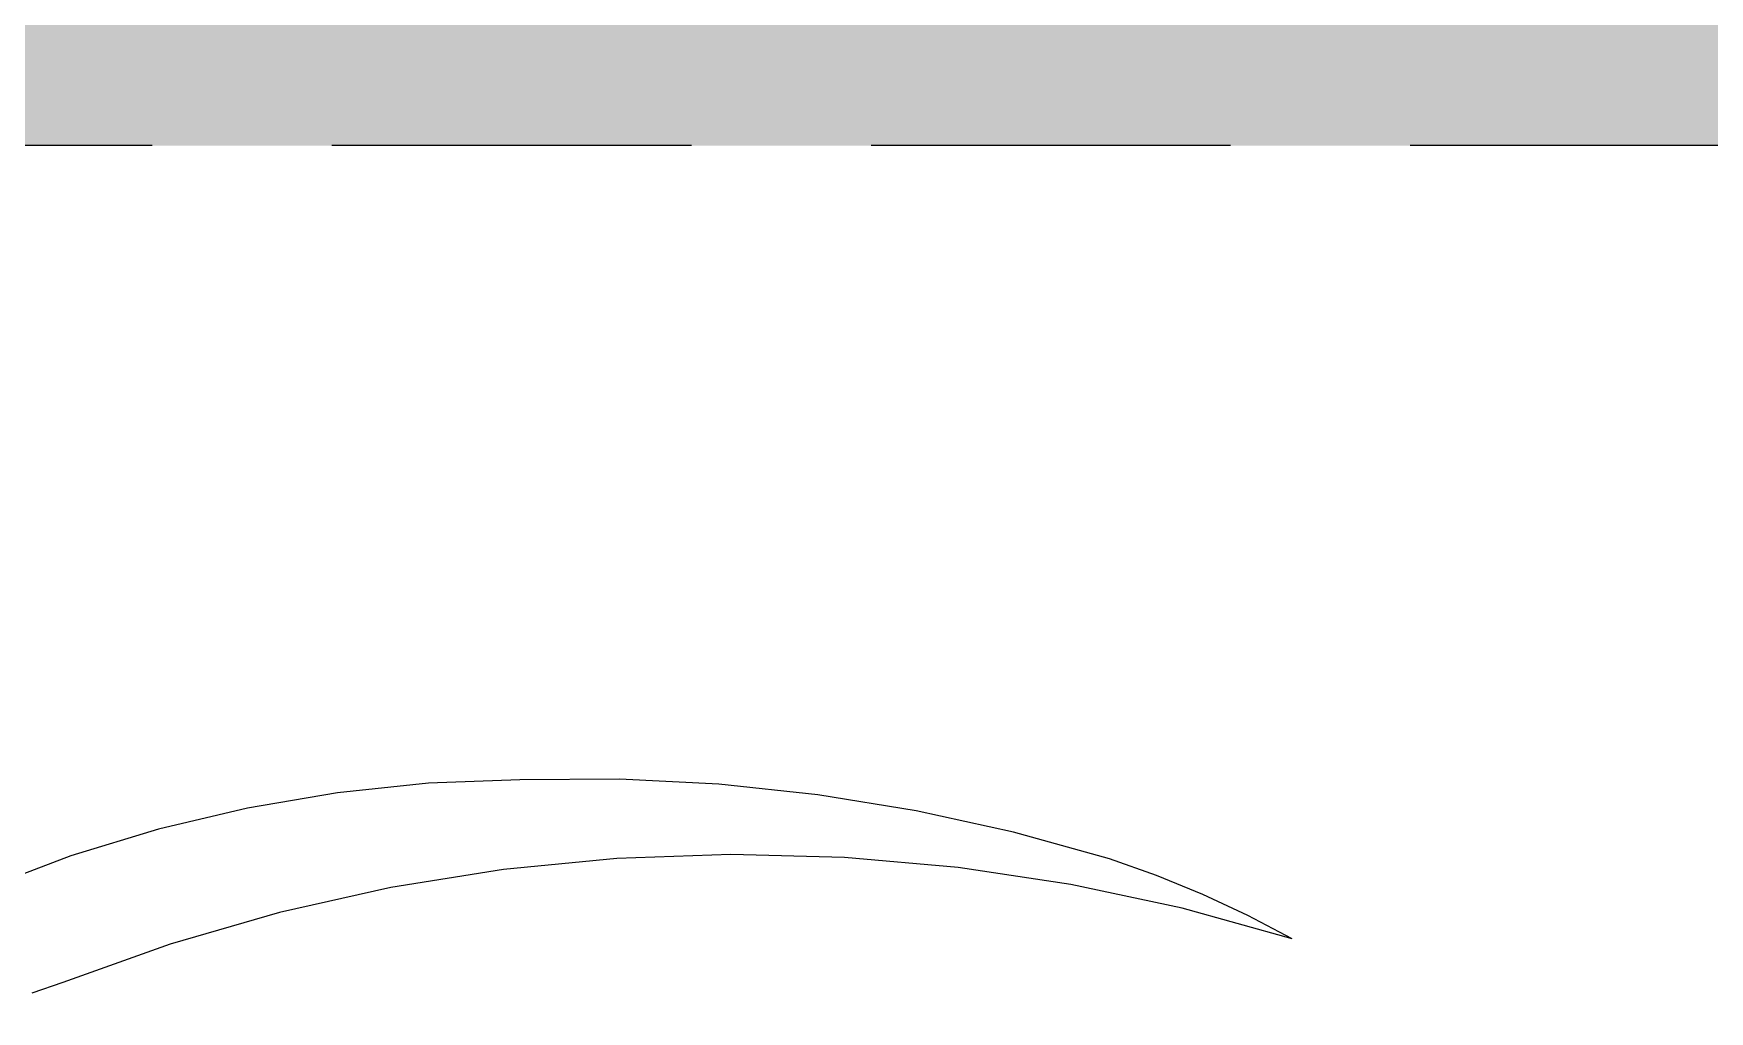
# Model space of a CAD drawing. Header units: millimetres. Extents: x 5625199 to 7433318, y -3316392 to -2552493.
# Drawn here: x 6348283.4 to 6348579.6, y -2675475.7 to -2675302.9 of the extents above; entities that cross this region are included whole.
import ezdxf

# ---------------------------------------------------------------- set-up
doc = ezdxf.new("R2010")
doc.units = ezdxf.units.MM
doc.linetypes.add('DASHED', pattern=[19.05, 12.7, -6.35])
doc.layers.add('155', color=155, linetype='Continuous')
doc.styles.add('标注-尺寸', font='simplex.shx', dxfattribs={"width": 0.7})
doc.dimstyles.new('副本 100', dxfattribs={"dimscale": 0.8, "dimtxt": 180, "dimasz": 70, "dimexe": 80, "dimexo": 100, "dimgap": 30, "dimtad": 1, "dimdec": 0, "dimrnd": 5, "dimdsep": 46, "dimtxsty": '标注-尺寸', "dimblk": 'ARCHTICK', "dimcen": 0.2, "dimdle": 5, "dimclrd": 8, "dimclre": 8, "dimclrt": 2, "dimadec": 0, "dimazin": 0, "dimtfac": 1, "dimtdec": 0, "dimtmove": 2, "dimatfit": 3, "dimldrblk": 'ccccc', "dimfxl": 300, "dimfxlon": 1, "dimtolj": 1, "dimtzin": 0, "dimarcsym": 0})

# ---------------------------------------------------------------- blocks, each defined once
blk = doc.blocks.new('G$C6A503C8D')
for p, q in [((666.94, 58.29), (704.86, 71.86)), ((704.86, 71.86), (715.78, 75.57)), ((270.42, 56.44), (286.02, 48.19)), ((270.42, 56.44), (309.22, 45.59)), ((628.25, 47.07), (666.94, 58.29)), ((286.02, 48.19), (302, 40.72)), ((309.22, 45.59), (348.6, 37.15)), ((588.94, 38.27), (628.25, 47.07)), ((302, 40.72), (318.32, 34.05)), ((348.6, 37.15), (388.43, 31.15)), ((549.17, 31.9), (588.94, 38.27)), ((701.99, 27.12), (732.22, 38.54)), ((318.32, 34.05), (334.96, 28.18)), ((388.43, 31.15), (428.56, 27.62)), ((509.08, 27.99), (549.17, 31.9)), ((334.96, 28.18), (368.87, 18.73)), ((428.56, 27.62), (468.82, 26.56)), ((468.82, 26.56), (509.08, 27.99)), ((671.09, 17.67), (701.99, 27.12)), ((368.87, 18.73), (403.26, 11.17)), ((639.65, 10.22), (671.09, 17.67)), ((403.26, 11.17), (438.01, 5.52)), ((607.8, 4.8), (639.65, 10.22)), ((438.01, 5.52), (473.02, 1.79)), ((473.02, 1.79), (508.18, 0)), ((508.18, 0), (543.38, 0.15)), ((543.38, 0.15), (575.67, 1.44)), ((575.67, 1.44), (607.8, 4.8))]:
    blk.add_line(p, q)
blk = doc.blocks.new('_ArchTick')
at = {"color": 0, "linetype": 'ByBlock', "const_width": 0.4}
blk.add_lwpolyline([(-0.5, -0.5), (0.5, 0.5)], dxfattribs=at)
blk = doc.blocks.new('ccccc')
h = blk.add_hatch(color=44)
h.dxf.hatch_style = 1
h.paths.add_polyline_path([(-1.7131, -1.1153), (-1.3491, -1.4746), (0, 0), (-1.3491, 1.4746), (-1.7131, 1.1153), (-0.4243, 0)])
at = {"color": 44}
for p, q in [((-1.3491, 1.4746), (-1.7131, 1.1153)), ((0, 0), (-1.3491, 1.4746)), ((-1.7131, 1.1153), (-0.4243, 0)), ((-0.4243, 0), (-5.0666, 0)), ((-1.7131, -1.1153), (-0.4243, 0)), ((0, 0), (-1.3491, -1.4746)), ((-1.3491, -1.4746), (-1.7131, -1.1153))]:
    blk.add_line(p, q, dxfattribs=at)

msp = doc.modelspace()

# ---------------------------------------------------------------- hatches: boundary and pattern name
at = {"layer": '155', "ltscale": 500}
h = msp.add_hatch(dxfattribs=at)
h.set_pattern_fill('DOTS', color=250, scale=12)
h.set_pattern_definition([(0, (273402.825, -417409.755), (9.525, 19.05), [0, -19.05])])
h.paths.add_polyline_path([(6346976.85, -2672522.72), (6344515.93, -2672522.72), (6344515.93, -2673372.72), (6344515.93, -2676522.72), (6344746.42, -2676522.72), (6344746.42, -2675322.72), (6346746.42, -2675322.72), (6346746.42, -2676522.72), (6346976.85, -2676522.72)])
h.paths.add_polyline_path([(6346976.85, -2676522.72), (6347126.85, -2676522.72), (6347126.85, -2672522.72), (6346976.85, -2672522.72)])
h.paths.add_polyline_path([(6347726.85, -2676522.72), (6347876.85, -2676522.72), (6347876.85, -2672522.72), (6347726.85, -2672522.72)])
h.paths.add_polyline_path([(6347876.85, -2675122.72), (6347876.85, -2676522.72), (6348028.66, -2676522.72), (6348028.66, -2675322.72), (6351828.66, -2675322.72), (6351828.66, -2676522.72), (6351980.47, -2676522.72), (6351980.47, -2672522.72), (6347876.85, -2672522.72), (6347876.85, -2674722.72), (6350376.85, -2674722.72), (6350376.85, -2675122.72)])
h.paths.add_polyline_path([(6357675.76, -2675322.72), (6357675.76, -2673372.72), (6358275.76, -2673372.72), (6358275.76, -2675322.72), (6358653.11, -2675322.72), (6358653.11, -2676522.72), (6358825.76, -2676522.72), (6358825.76, -2672522.72), (6354680.47, -2672522.72), (6354680.47, -2676522.72), (6354853.11, -2676522.72), (6354853.11, -2675322.72)])
h.paths.add_polyline_path([(6355280.47, -2674572.72), (6355280.47, -2674122.72), (6355730.47, -2674122.72), (6355730.47, -2674572.72)], flags=16)
h.paths.add_polyline_path([(6356030.47, -2674572.72), (6356030.47, -2674122.72), (6356480.47, -2674122.72), (6356480.47, -2674572.72)], flags=16)
h.paths.add_polyline_path([(6357230.47, -2674572.72), (6357230.47, -2674122.72), (6356780.47, -2674122.72), (6356780.47, -2674572.72)], flags=16)

# ---------------------------------------------------------------- linework, layer by layer
at = {"color": 8, "linetype": 'DASHED', "ltscale": 5}
msp.add_lwpolyline([(6348028.66, -2676522.72), (6351828.66, -2676522.72), (6351828.66, -2675322.72), (6348028.66, -2675322.72)], close=True, dxfattribs=at)

# ---------------------------------------------------------------- block references
at = {"layer": '155', "ltscale": 500, "xscale": 0.5, "yscale": 0.5, "zscale": 0.5, "rotation": 180}
msp.add_blockref('G$C6A503C8D', (6348641.03, -2675434.68), dxfattribs=at)

# ---------------------------------------------------------------- leaders
at = {"layer": '155', "ltscale": 500}
msp.add_leader([(6348581.46, -2675142.72), (6348581.46, -2677672.45), (6348878.15, -2677672.45)], dimstyle='副本 100', override={"dimgap": 30, "dimtad": 0}, dxfattribs=at)

doc.saveas('drawing.dxf')
